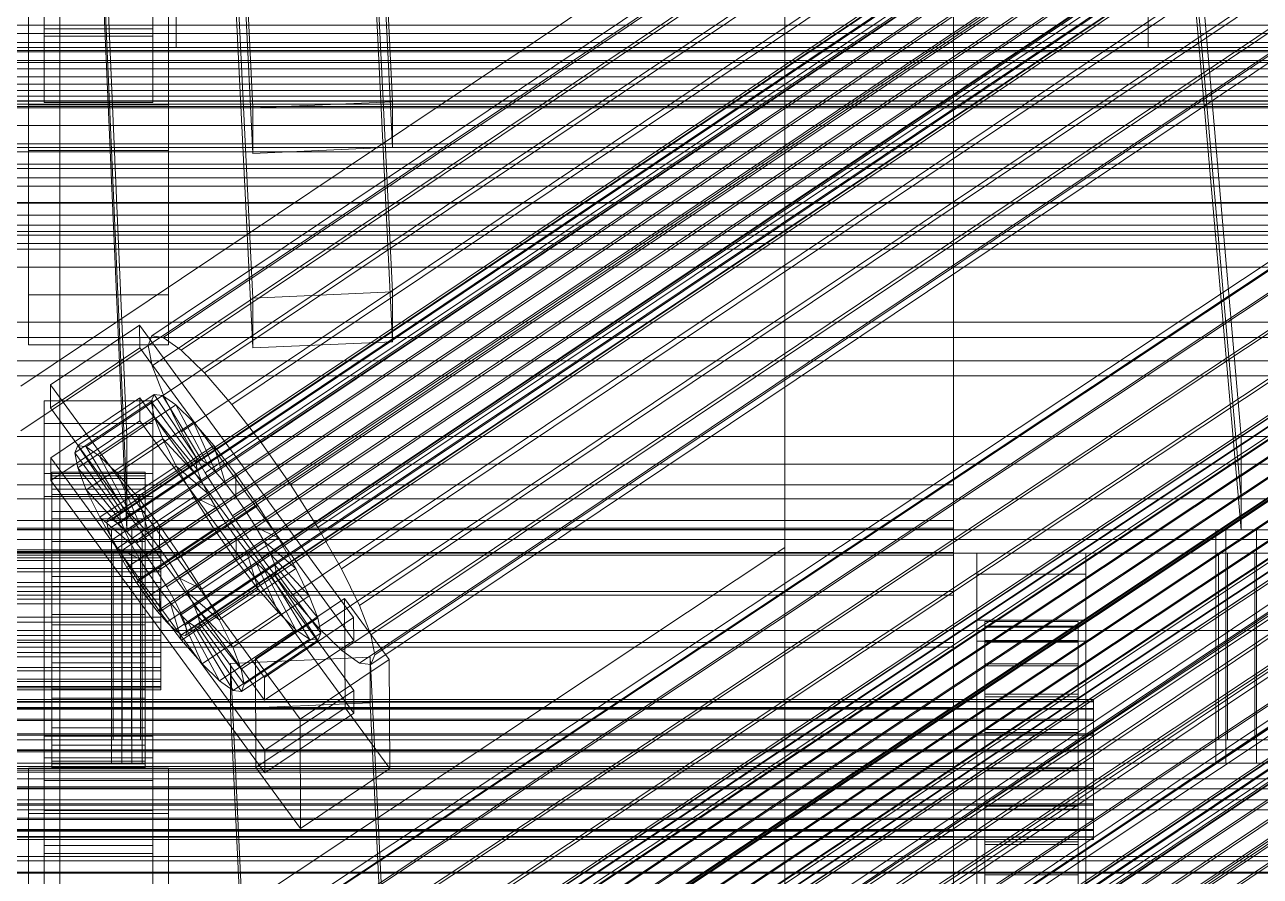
# Model space of a CAD drawing. Header units: millimetres. Extents: x -2500 to 58855, y -53268 to 6837.
# Drawn here: x 130.5 to 289.4, y -33156.5 to -33047.1 of the extents above; entities that cross this region are included whole.
import ezdxf

# ---------------------------------------------------------------- set-up
doc = ezdxf.new("R2010")
doc.units = ezdxf.units.MM
for name, color, linetype, lineweight in [('frontal_adapter-mix', 7, 'Continuous', 0), ('frontal_C01', 7, 'Continuous', 0), ('frontal_C02', 7, 'Continuous', 0), ('frontal_C03', 7, 'Continuous', 0), ('frontal_mezcladora', 7, 'Continuous', 0), ('frontal_secador', 7, 'Continuous', 0)]:
    doc.layers.add(name, color=color, linetype=linetype, lineweight=lineweight)

msp = doc.modelspace()

# ---------------------------------------------------------------- linework, layer by layer
at = {"layer": 'frontal_adapter-mix'}
for p, q in [((150, -33000), (150, -33050)), ((150, -33050), (-150, -33050))]:
    msp.add_line(p, q, dxfattribs=at)
at = {"layer": 'frontal_C01'}
for p, q in [((250, -35735.764), (250, -32680.37)), ((250, -32685.104), (250, -35740.498)), ((228.298, -33114.26), (228.298, -32923.125)), ((228.298, -32928.813), (228.298, -33119.948)), ((133, -33003.054), (133, -33048.527)), ((147, -33048.527), (147, -33003.054)), ((159.83, -33082.196), (156.962, -33023.377)), ((174.943, -33022.59), (177.811, -33081.409)), ((159.83, -33088.6), (156.962, -33029.781)), ((177.811, -33087.814), (174.943, -33028.994)), ((133, -33047.593), (133, -33032.224)), ((147, -33032.224), (147, -33047.593)), ((131, -33081.801), (131, -33036.707)), ((149, -33036.707), (149, -33081.801)), ((133, -33041.698), (133, -33057.066)), ((147, -33057.066), (147, -33041.698)), ((131, -33088.204), (131, -33043.11)), ((149, -33088.204), (149, -33043.11)), ((133, -33045.325), (133, -33048.527)), ((147, -33048.527), (147, -33045.325)), ((-311.15, -33047.131), (311.15, -33047.131)), ((147, -33047.593), (133, -33047.593)), ((133, -33047.593), (133, -33057.066)), ((147, -33057.066), (147, -33047.593)), ((-440, -33048.181), (440, -33048.181)), ((-440, -33049.335), (440, -33049.335)), ((133, -33048.527), (147, -33048.527)), ((-440, -33050.526), (440, -33050.526)), ((-311.15, -33050.386), (311.15, -33050.386)), ((146.872, -33172.901), (331.181, -33050.569)), ((148.32, -33172.908), (332.629, -33050.577)), ((-440, -33051.64), (440, -33051.64)), ((146.383, -33174.334), (330.692, -33052.003)), ((150.629, -33174.355), (334.938, -33052.024)), ((-440, -33052.75), (440, -33052.75)), ((-440, -33053.748), (440, -33053.748)), ((-311.15, -33053.747), (311.15, -33053.747)), ((-440, -33054.701), (440, -33054.701)), ((-440, -33055.517), (440, -33055.517)), ((141.045, -33196.844), (354.844, -33054.94)), ((141.218, -33196.336), (355.017, -33054.432)), ((141.731, -33196.339), (355.53, -33054.434)), ((142.549, -33196.851), (356.348, -33054.947)), ((146.887, -33177.11), (331.197, -33054.779)), ((153.641, -33177.144), (337.95, -33054.813)), ((-440, -33056.248), (440, -33056.248)), ((-440, -33056.825), (440, -33056.825)), ((-440, -33057.284), (440, -33057.284)), ((-311.15, -33056.891), (311.15, -33056.891)), ((133, -33057.066), (147, -33057.066)), ((141.224, -33197.828), (355.022, -33055.923)), ((141.742, -33199.22), (355.541, -33057.316)), ((143.617, -33197.84), (357.415, -33055.935)), ((-440, -33057.583), (440, -33057.583)), ((-440, -33057.74), (440, -33057.74)), ((144.861, -33199.236), (358.659, -33057.331)), ((148.35, -33181.04), (332.659, -33058.709)), ((157.152, -33181.084), (341.461, -33058.753)), ((-311.15, -33060.023), (311.15, -33060.023)), ((142.565, -33200.927), (356.363, -33059.022)), ((359.995, -33059.04), (146.196, -33200.945)), ((143.635, -33202.831), (357.434, -33060.926)), ((147.533, -33202.85), (361.332, -33060.946)), ((450, -33062.374), (-450, -33062.374)), ((-311.15, -33062.841), (311.15, -33062.841)), ((144.881, -33204.802), (358.68, -33062.898)), ((148.779, -33204.822), (362.578, -33062.917)), ((150.672, -33185.856), (334.981, -33063.525)), ((345.231, -33063.576), (160.922, -33185.907)), ((146.218, -33206.708), (360.017, -33064.803)), ((149.85, -33206.726), (363.648, -33064.821)), ((-311.15, -33065.531), (311.15, -33065.531)), ((147.554, -33208.417), (361.352, -33066.512)), ((150.672, -33208.432), (364.471, -33066.528)), ((-311.15, -33067.832), (311.15, -33067.832)), ((148.798, -33209.813), (362.596, -33067.908)), ((151.191, -33209.825), (364.989, -33067.92)), ((-311.15, -33069.896), (311.15, -33069.896)), ((149.865, -33210.801), (363.664, -33068.897)), ((150.683, -33211.314), (364.482, -33069.409)), ((151.196, -33211.316), (364.995, -33069.412)), ((151.369, -33210.809), (365.168, -33068.904)), ((153.694, -33191.23), (338.003, -33068.898)), ((164.693, -33191.285), (349.002, -33068.953)), ((-311.15, -33071.524), (311.15, -33071.524)), ((-311.15, -33072.821), (311.15, -33072.821)), ((-311.15, -33073.663), (311.15, -33073.663)), ((-311.15, -33074.106), (311.15, -33074.106)), ((157.211, -33196.795), (341.52, -33074.463)), ((168.21, -33196.85), (352.519, -33074.518)), ((-450, -33075.181), (450, -33075.181)), ((-425, -33075.923), (425, -33075.923)), ((160.982, -33202.172), (345.291, -33079.841)), ((171.232, -33202.223), (355.541, -33079.892)), ((149, -33081.801), (131, -33081.801)), ((131, -33081.801), (131, -33088.204)), ((149, -33088.204), (149, -33081.801)), ((177.811, -33081.409), (159.83, -33082.196)), ((159.83, -33082.196), (159.83, -33088.6)), ((177.811, -33087.814), (177.811, -33081.409)), ((164.752, -33206.995), (349.061, -33084.664)), ((173.554, -33207.039), (357.863, -33084.708)), ((425, -33087.291), (-425, -33087.291)), ((131, -33088.204), (149, -33088.204)), ((159.83, -33088.6), (177.811, -33087.814)), ((168.263, -33210.935), (352.572, -33088.604)), ((175.016, -33210.969), (359.326, -33088.638)), ((425, -33092.188), (-425, -33092.188)), ((171.275, -33213.724), (355.584, -33091.393)), ((175.521, -33213.745), (359.83, -33091.414)), ((173.584, -33215.172), (357.893, -33092.84)), ((175.032, -33215.179), (359.341, -33092.847)), ((-425, -33103.556), (425, -33103.556)), ((228.298, -33114.26), (130, -33179.504)), ((228.298, -33426.447), (228.298, -33114.26)), ((228.298, -33114.26), (228.298, -33119.948)), ((130, -33185.191), (228.298, -33119.948)), ((228.298, -33119.948), (228.298, -33432.135))]:
    msp.add_line(p, q, dxfattribs=at)
at = {"layer": 'frontal_C02'}
for p, q in [((146.383, -33088.305), (330.692, -32964.821)), ((146.872, -33087.061), (331.181, -32963.577)), ((148.32, -33087.258), (332.629, -32963.774)), ((150.629, -33088.882), (334.938, -32965.398)), ((141.045, -33111.028), (354.844, -32967.786)), ((141.218, -33110.587), (355.017, -32967.346)), ((141.731, -33110.657), (355.53, -32967.415)), ((142.549, -33111.232), (356.348, -32967.991)), ((146.887, -33090.904), (331.197, -32967.42)), ((141.224, -33111.949), (355.022, -32968.707)), ((143.617, -33112.274), (357.415, -32969.033)), ((153.641, -33091.822), (337.95, -32968.338)), ((141.742, -33113.287), (355.541, -32970.046)), ((144.861, -33113.711), (358.659, -32970.47)), ((148.35, -33094.682), (332.659, -32971.198)), ((142.565, -33114.952), (356.363, -32971.711)), ((359.995, -32972.204), (146.196, -33115.446)), ((157.152, -33095.878), (341.461, -32972.394)), ((143.635, -33116.83), (357.434, -32973.589)), ((147.533, -33117.36), (361.332, -32974.118)), ((144.881, -33118.793), (358.68, -32975.551)), ((148.779, -33119.323), (362.578, -32976.081)), ((150.672, -33099.38), (334.981, -32975.896)), ((146.218, -33120.707), (360.017, -32977.465)), ((345.231, -32977.29), (160.922, -33100.774)), ((250, -35767.535), (250, -32976.99)), ((147.554, -33122.441), (361.352, -32979.2)), ((149.85, -33121.2), (363.648, -32977.959)), ((148.798, -33123.879), (362.596, -32980.637)), ((150.672, -33122.865), (364.471, -32979.624)), ((151.191, -33124.204), (364.989, -32980.963)), ((149.865, -33124.92), (363.664, -32981.679)), ((150.683, -33125.496), (364.482, -32982.254)), ((151.196, -33125.566), (364.995, -32982.324)), ((151.369, -33125.125), (365.168, -32981.884)), ((153.694, -33104.68), (338.003, -32981.196)), ((250, -32981.769), (250, -35772.314)), ((164.693, -33106.176), (349.002, -32982.692)), ((157.211, -33110.219), (341.52, -32986.736)), ((168.21, -33111.715), (352.519, -32988.231)), ((160.982, -33115.621), (345.291, -32992.137)), ((171.232, -33117.015), (355.541, -32993.531)), ((159.83, -33057.765), (156.962, -32998.388)), ((164.752, -33120.517), (349.061, -32997.033)), ((173.554, -33121.714), (357.863, -32998.23)), ((174.943, -32997.593), (177.811, -33056.97)), ((168.263, -33124.573), (352.572, -33001.089)), ((175.016, -33125.491), (359.326, -33002.007)), ((159.83, -33063.611), (156.962, -33004.234)), ((171.275, -33127.513), (355.584, -33004.029)), ((177.811, -33062.817), (174.943, -33003.44)), ((175.521, -33128.09), (359.83, -33004.607)), ((173.584, -33129.137), (357.893, -33005.653)), ((175.032, -33129.334), (359.341, -33005.85)), ((131, -33057.366), (131, -33011.844)), ((149, -33011.844), (149, -33057.366)), ((131, -33063.211), (131, -33017.69)), ((149, -33063.211), (149, -33017.69)), ((228.298, -33027.666), (130, -33093.525)), ((228.298, -33158.452), (228.298, -33027.666)), ((130, -33099.266), (228.298, -33033.407)), ((228.298, -33033.407), (228.298, -33164.193)), ((-425, -33051.909), (425, -33051.909)), ((177.811, -33056.97), (159.83, -33057.765)), ((177.811, -33062.817), (177.811, -33056.97)), ((149, -33057.366), (131, -33057.366)), ((131, -33057.366), (131, -33063.211)), ((149, -33063.211), (149, -33057.366)), ((159.83, -33057.765), (159.83, -33063.611)), ((425, -33063.385), (-425, -33063.385)), ((131, -33063.211), (149, -33063.211)), ((159.83, -33063.611), (177.811, -33062.817)), ((425, -33066.756), (-425, -33066.756)), ((-425, -33078.232), (425, -33078.232)), ((133.809, -33093.377), (145.277, -33085.693)), ((145.277, -33085.693), (145.289, -33088.616)), ((145.277, -33085.693), (172.809, -33123.286)), ((146.383, -33088.305), (146.872, -33087.061)), ((146.872, -33087.061), (148.32, -33087.258)), ((148.32, -33087.258), (150.629, -33088.882)), ((145.289, -33088.616), (133.821, -33096.299)), ((172.821, -33126.209), (145.289, -33088.616)), ((146.887, -33090.904), (146.383, -33088.305)), ((150.629, -33088.882), (153.641, -33091.822)), ((148.35, -33094.682), (146.887, -33090.904)), ((153.641, -33091.822), (157.152, -33095.878)), ((133.821, -33096.299), (133.809, -33093.377)), ((161.341, -33130.97), (133.809, -33093.377)), ((133, -33098.346), (133, -33095.423)), ((133, -33095.423), (147, -33095.423)), ((133, -33141.327), (133, -33095.423)), ((133.847, -33102.729), (145.315, -33095.046)), ((137.313, -33101.168), (147.143, -33094.582)), ((138.396, -33101.315), (148.226, -33094.729)), ((145.315, -33095.046), (145.327, -33097.968)), ((145.315, -33095.046), (172.847, -33132.639)), ((147.143, -33094.582), (146.777, -33095.512)), ((146.872, -33217.846), (331.181, -33094.362)), ((147, -33095.423), (147, -33098.346)), ((147, -33095.423), (147, -33141.327)), ((148.226, -33094.729), (147.143, -33094.582)), ((147.143, -33094.582), (152.686, -33102.904)), ((149.953, -33095.944), (148.226, -33094.729)), ((148.226, -33094.729), (153.199, -33102.973)), ((148.32, -33218.043), (332.629, -33094.559)), ((150.672, -33099.38), (148.35, -33094.682)), ((133.821, -33096.299), (161.353, -33133.892)), ((136.948, -33102.098), (146.777, -33095.512)), ((140.123, -33102.53), (149.953, -33095.944)), ((146.383, -33219.09), (330.692, -33095.606)), ((146.777, -33095.512), (152.513, -33103.344)), ((146.777, -33095.512), (147.155, -33097.457)), ((152.207, -33098.143), (149.953, -33095.944)), ((149.953, -33095.944), (154.017, -33103.549)), ((150.629, -33219.667), (334.938, -33096.183)), ((157.152, -33095.878), (160.922, -33100.774)), ((147, -33098.346), (133, -33098.346)), ((133, -33098.346), (133, -33144.25)), ((145.327, -33097.968), (133.859, -33105.652)), ((137.325, -33104.042), (147.155, -33097.457)), ((141.045, -33241.813), (354.844, -33098.571)), ((141.218, -33241.372), (355.017, -33098.131)), ((141.731, -33241.442), (355.53, -33098.201)), ((142.377, -33104.729), (152.207, -33098.143)), ((172.859, -33135.561), (145.327, -33097.968)), ((146.887, -33221.689), (331.197, -33098.205)), ((147, -33144.25), (147, -33098.346)), ((147.155, -33097.457), (152.692, -33104.265)), ((147.155, -33097.457), (148.249, -33100.282)), ((154.833, -33101.178), (152.207, -33098.143)), ((152.207, -33098.143), (155.085, -33104.591)), ((141.224, -33242.734), (355.022, -33099.492)), ((142.549, -33242.017), (356.348, -33098.776)), ((143.617, -33243.059), (357.415, -33099.818)), ((153.694, -33104.68), (150.672, -33099.38)), ((153.641, -33222.607), (337.95, -33099.123)), ((136.948, -33102.098), (137.313, -33101.168)), ((142.856, -33109.489), (137.313, -33101.168)), ((137.313, -33101.168), (138.396, -33101.315)), ((143.369, -33109.559), (138.396, -33101.315)), ((138.396, -33101.315), (140.123, -33102.53)), ((138.419, -33106.868), (148.249, -33100.282)), ((141.742, -33244.072), (355.541, -33100.831)), ((144.861, -33244.496), (358.659, -33101.255)), ((145.003, -33107.763), (154.833, -33101.178)), ((148.249, -33100.282), (153.21, -33105.604)), ((148.249, -33100.282), (149.985, -33103.797)), ((157.653, -33104.84), (154.833, -33101.178)), ((154.833, -33101.178), (156.329, -33106.028)), ((160.922, -33100.774), (164.693, -33106.176)), ((133.859, -33105.652), (133.847, -33102.729)), ((161.379, -33140.322), (133.847, -33102.729)), ((142.683, -33109.93), (136.948, -33102.098)), ((137.325, -33104.042), (136.948, -33102.098)), ((144.188, -33110.135), (140.123, -33102.53)), ((140.123, -33102.53), (142.377, -33104.729)), ((142.565, -33245.737), (356.363, -33102.496)), ((152.513, -33103.344), (142.683, -33109.93)), ((152.686, -33102.904), (142.856, -33109.489)), ((153.199, -33102.973), (143.369, -33109.559)), ((359.995, -33102.99), (146.196, -33246.231)), ((148.35, -33225.467), (332.659, -33101.983)), ((152.513, -33103.344), (152.686, -33102.904)), ((152.692, -33104.265), (152.513, -33103.344)), ((152.686, -33102.904), (153.199, -33102.973)), ((153.199, -33102.973), (154.017, -33103.549)), ((157.152, -33226.664), (341.461, -33103.18)), ((133, -33107.698), (133, -33104.776)), ((133, -33104.776), (147, -33104.776)), ((133, -33150.68), (133, -33104.776)), ((134, -33114.562), (134, -33104.568)), ((134, -33104.568), (134, -33105.044)), ((134, -33104.568), (146, -33104.568)), ((134, -33105.386), (134, -33104.568)), ((142.862, -33110.851), (137.325, -33104.042)), ((138.419, -33106.868), (137.325, -33104.042)), ((140.156, -33110.383), (149.985, -33103.797)), ((145.255, -33111.176), (142.377, -33104.729)), ((142.377, -33104.729), (145.003, -33107.763)), ((152.692, -33104.265), (142.862, -33110.851)), ((143.635, -33247.615), (357.434, -33104.374)), ((154.017, -33103.549), (144.188, -33110.135)), ((155.085, -33104.591), (145.255, -33111.176)), ((146, -33105.044), (146, -33104.568)), ((146, -33104.568), (146, -33114.562)), ((146, -33104.568), (146, -33105.386)), ((147, -33104.776), (147, -33107.698)), ((147, -33104.776), (147, -33150.68)), ((147.533, -33248.145), (361.332, -33104.904)), ((157.653, -33104.84), (147.823, -33111.426)), ((149.985, -33103.797), (154.033, -33107.269)), ((149.985, -33103.797), (152.246, -33107.762)), ((153.21, -33105.604), (152.692, -33104.265)), ((157.211, -33110.219), (153.694, -33104.68)), ((154.017, -33103.549), (155.085, -33104.591)), ((155.085, -33104.591), (156.329, -33106.028)), ((157.665, -33107.762), (157.653, -33104.84)), ((160.474, -33108.88), (157.653, -33104.84)), ((133.859, -33105.652), (161.391, -33143.245)), ((134, -33114.787), (134, -33105.044)), ((134, -33105.044), (134, -33106.782)), ((134, -33105.044), (146, -33105.044)), ((134, -33114.95), (134, -33105.386)), ((134, -33105.386), (146, -33105.386)), ((134, -33107.443), (134, -33105.386)), ((153.21, -33105.604), (143.38, -33112.19)), ((144.881, -33249.578), (358.68, -33106.337)), ((146, -33106.782), (146, -33105.044)), ((146, -33105.044), (146, -33114.787)), ((146, -33105.386), (146, -33114.95)), ((146, -33105.386), (146, -33107.443)), ((156.329, -33106.028), (146.499, -33112.614)), ((154.033, -33107.269), (153.21, -33105.604)), ((156.329, -33106.028), (157.665, -33107.762)), ((164.693, -33106.176), (168.21, -33111.715)), ((147, -33107.698), (133, -33107.698)), ((133, -33107.698), (133, -33153.603)), ((134, -33115.611), (134, -33106.782)), ((134, -33106.782), (134, -33109.662)), ((134, -33106.782), (146, -33106.782)), ((134, -33115.924), (134, -33107.443)), ((134, -33107.443), (146, -33107.443)), ((134, -33110.597), (134, -33107.443)), ((143.38, -33112.19), (138.419, -33106.868)), ((140.156, -33110.383), (138.419, -33106.868)), ((142.416, -33114.347), (152.246, -33107.762)), ((154.033, -33107.269), (144.203, -33113.854)), ((146.499, -33112.614), (145.003, -33107.763)), ((145.003, -33107.763), (147.823, -33111.426)), ((146, -33109.662), (146, -33106.782)), ((146, -33106.782), (146, -33115.611)), ((146, -33107.443), (146, -33115.924)), ((146, -33107.443), (146, -33110.597)), ((147, -33153.603), (147, -33107.698)), ((147.835, -33114.348), (157.665, -33107.762)), ((148.779, -33250.108), (362.578, -33106.866)), ((150.672, -33230.166), (334.981, -33106.682)), ((152.246, -33107.762), (155.103, -33109.146)), ((152.246, -33107.762), (154.877, -33111.905)), ((155.103, -33109.146), (154.033, -33107.269)), ((157.665, -33107.762), (159.001, -33109.676)), ((345.231, -33108.075), (160.922, -33231.559)), ((134, -33116.975), (134, -33109.662)), ((134, -33109.662), (134, -33113.49)), ((134, -33109.662), (146, -33109.662)), ((142.856, -33109.489), (142.683, -33109.93)), ((143.369, -33109.559), (142.856, -33109.489)), ((144.188, -33110.135), (143.369, -33109.559)), ((155.103, -33109.146), (145.274, -33115.732)), ((146, -33113.49), (146, -33109.662)), ((146, -33109.662), (146, -33116.975)), ((146.218, -33251.492), (360.017, -33108.25)), ((159.001, -33109.676), (149.171, -33116.262)), ((150.644, -33115.466), (160.474, -33108.88)), ((156.35, -33111.109), (155.103, -33109.146)), ((160.474, -33108.88), (159.001, -33109.676)), ((159.001, -33109.676), (160.247, -33111.639)), ((163.105, -33113.024), (160.474, -33108.88)), ((134, -33117.418), (134, -33110.597)), ((134, -33110.597), (146, -33110.597)), ((134, -33114.635), (134, -33110.597)), ((144.203, -33113.854), (140.156, -33110.383)), ((142.416, -33114.347), (140.156, -33110.383)), ((141.045, -33111.028), (141.218, -33110.587)), ((141.224, -33111.949), (141.045, -33111.028)), ((141.218, -33110.587), (141.731, -33110.657)), ((141.731, -33110.657), (142.549, -33111.232)), ((142.549, -33111.232), (143.617, -33112.274)), ((142.683, -33109.93), (142.862, -33110.851)), ((142.862, -33110.851), (143.38, -33112.19)), ((145.255, -33111.176), (144.188, -33110.135)), ((146.499, -33112.614), (145.255, -33111.176)), ((146, -33110.597), (146, -33117.418)), ((146, -33110.597), (146, -33114.635)), ((156.35, -33111.109), (146.52, -33117.695)), ((154.877, -33111.905), (156.35, -33111.109)), ((157.686, -33113.023), (156.35, -33111.109)), ((160.982, -33115.621), (157.211, -33110.219)), ((141.742, -33113.287), (141.224, -33111.949)), ((143.38, -33112.19), (144.203, -33113.854)), ((143.617, -33112.274), (144.861, -33113.711)), ((145.047, -33118.491), (154.877, -33111.905)), ((147.835, -33114.348), (146.499, -33112.614)), ((147.823, -33111.426), (147.835, -33114.348)), ((147.823, -33111.426), (150.644, -33115.466)), ((160.247, -33111.639), (150.417, -33118.225)), ((153.694, -33235.465), (338.003, -33111.981)), ((154.877, -33111.905), (157.698, -33115.946)), ((163.105, -33113.024), (160.247, -33111.639)), ((160.247, -33111.639), (161.318, -33113.517)), ((168.21, -33111.715), (171.232, -33117.015)), ((-450, -33113.242), (450, -33113.242)), ((134, -33118.788), (134, -33113.49)), ((134, -33113.49), (134, -33118.004)), ((134, -33113.49), (146, -33113.49)), ((142.565, -33114.952), (141.742, -33113.287)), ((145.274, -33115.732), (142.416, -33114.347)), ((145.047, -33118.491), (142.416, -33114.347)), ((144.203, -33113.854), (145.274, -33115.732)), ((144.861, -33113.711), (146.196, -33115.446)), ((146, -33118.004), (146, -33113.49)), ((146, -33113.49), (146, -33118.788)), ((149.171, -33116.262), (147.835, -33114.348)), ((157.686, -33113.023), (147.856, -33119.609)), ((161.318, -33113.517), (151.488, -33120.103)), ((153.275, -33119.61), (163.105, -33113.024)), ((157.698, -33115.946), (157.686, -33113.023)), ((159.022, -33114.758), (157.686, -33113.023)), ((165.365, -33116.988), (161.318, -33113.517)), ((161.318, -33113.517), (162.14, -33115.182)), ((165.365, -33116.988), (163.105, -33113.024)), ((164.693, -33236.961), (349.002, -33113.477)), ((-148, -33114.562), (148, -33114.562)), ((-148, -33114.787), (148, -33114.787)), ((-148, -33114.95), (148, -33114.95)), ((-148, -33115.611), (148, -33115.611)), ((-148, -33115.924), (148, -33115.924)), ((134, -33114.787), (134, -33114.562)), ((146, -33114.562), (134, -33114.562)), ((134, -33114.562), (134, -33114.95)), ((134, -33119.33), (134, -33114.635)), ((134, -33114.635), (146, -33114.635)), ((134, -33119.28), (134, -33114.635)), ((134, -33115.611), (134, -33114.787)), ((146, -33114.787), (134, -33114.787)), ((146, -33114.95), (134, -33114.95)), ((134, -33114.95), (134, -33115.924)), ((134, -33116.975), (134, -33115.611)), ((146, -33115.611), (134, -33115.611)), ((146, -33115.924), (134, -33115.924)), ((134, -33115.924), (134, -33117.418)), ((143.635, -33116.83), (142.565, -33114.952)), ((145.274, -33115.732), (146.52, -33117.695)), ((146, -33114.562), (146, -33114.787)), ((146, -33114.95), (146, -33114.562)), ((146, -33114.635), (146, -33119.33)), ((146, -33114.635), (146, -33119.28)), ((146, -33114.787), (146, -33115.611)), ((146, -33115.924), (146, -33114.95)), ((146, -33115.611), (146, -33116.975)), ((146, -33117.418), (146, -33115.924)), ((146.196, -33115.446), (147.533, -33117.36)), ((147.868, -33122.532), (157.698, -33115.946)), ((148, -33114.787), (148, -33114.562)), ((148, -33114.562), (148, -33114.95)), ((148, -33115.611), (148, -33114.787)), ((148, -33114.95), (148, -33115.924)), ((148, -33116.975), (148, -33115.611)), ((148, -33115.924), (148, -33117.418)), ((149.171, -33116.262), (150.644, -33115.466)), ((159.022, -33114.758), (149.192, -33121.344)), ((150.644, -33115.466), (153.275, -33119.61)), ((162.14, -33115.182), (152.311, -33121.768)), ((157.698, -33115.946), (160.518, -33119.608)), ((160.518, -33119.608), (159.022, -33114.758)), ((160.266, -33116.195), (159.022, -33114.758)), ((164.752, -33120.517), (160.982, -33115.621)), ((167.102, -33120.503), (162.14, -33115.182)), ((162.14, -33115.182), (162.659, -33116.521)), ((-148, -33116.975), (148, -33116.975)), ((-148, -33117.418), (148, -33117.418)), ((134, -33118.788), (134, -33116.975)), ((146, -33116.975), (134, -33116.975)), ((146, -33117.418), (134, -33117.418)), ((134, -33117.418), (134, -33119.33)), ((144.881, -33118.793), (143.635, -33116.83)), ((146.52, -33117.695), (145.047, -33118.491)), ((146, -33116.975), (146, -33118.788)), ((146, -33119.33), (146, -33117.418)), ((146.52, -33117.695), (147.856, -33119.609)), ((147.533, -33117.36), (148.779, -33119.323)), ((148, -33118.788), (148, -33116.975)), ((148, -33117.418), (148, -33119.33)), ((150.417, -33118.225), (149.171, -33116.262)), ((160.266, -33116.195), (150.436, -33122.781)), ((161.333, -33117.237), (151.503, -33123.823)), ((162.659, -33116.521), (152.829, -33123.106)), ((162.837, -33117.442), (153.008, -33124.027)), ((155.535, -33123.574), (165.365, -33116.988)), ((157.211, -33241.005), (341.52, -33117.521)), ((163.144, -33122.642), (160.266, -33116.195)), ((161.333, -33117.237), (160.266, -33116.195)), ((165.397, -33124.842), (161.333, -33117.237)), ((162.151, -33117.812), (161.333, -33117.237)), ((168.196, -33123.329), (162.659, -33116.521)), ((162.659, -33116.521), (162.837, -33117.442)), ((162.837, -33117.442), (162.664, -33117.882)), ((168.573, -33125.273), (162.837, -33117.442)), ((167.102, -33120.503), (165.365, -33116.988)), ((171.232, -33117.015), (173.554, -33121.714)), ((-148, -33118.788), (148, -33118.788)), ((134, -33118.004), (134, -33120.926)), ((146, -33118.004), (134, -33118.004)), ((134, -33118.004), (134, -33122.896)), ((134, -33120.926), (134, -33118.788)), ((146, -33118.788), (134, -33118.788)), ((134, -33121.531), (134, -33119.28)), ((134, -33119.28), (146, -33119.28)), ((134, -33124.218), (134, -33119.28)), ((146.218, -33120.707), (144.881, -33118.793)), ((147.868, -33122.532), (145.047, -33118.491)), ((146, -33120.926), (146, -33118.004)), ((146, -33122.896), (146, -33118.004)), ((146, -33118.788), (146, -33120.926)), ((146, -33119.28), (146, -33121.531)), ((146, -33119.28), (146, -33124.218)), ((148, -33120.926), (148, -33118.788)), ((151.488, -33120.103), (150.417, -33118.225)), ((150.417, -33118.225), (153.275, -33119.61)), ((162.151, -33117.812), (152.321, -33124.398)), ((162.664, -33117.882), (152.835, -33124.468)), ((167.125, -33126.056), (162.151, -33117.812)), ((162.664, -33117.882), (162.151, -33117.812)), ((168.208, -33126.204), (162.664, -33117.882)), ((-148, -33119.33), (148, -33119.33)), ((146, -33119.33), (134, -33119.33)), ((134, -33119.33), (134, -33121.531)), ((146, -33121.531), (146, -33119.33)), ((147.554, -33122.441), (146.218, -33120.707)), ((147.856, -33119.609), (147.868, -33122.532)), ((147.856, -33119.609), (149.192, -33121.344)), ((148, -33119.33), (148, -33121.531)), ((148.779, -33119.323), (149.85, -33121.2)), ((150.688, -33126.194), (160.518, -33119.608)), ((152.311, -33121.768), (151.488, -33120.103)), ((151.488, -33120.103), (155.535, -33123.574)), ((153.275, -33119.61), (155.535, -33123.574)), ((157.272, -33127.089), (167.102, -33120.503)), ((160.19, -33128.526), (171.658, -33120.843)), ((160.518, -33119.608), (163.144, -33122.642)), ((168.263, -33124.573), (164.752, -33120.517)), ((168.196, -33123.329), (167.102, -33120.503)), ((171.658, -33120.843), (171.715, -33134.872)), ((171.658, -33120.843), (177.394, -33128.675)), ((148, -33120.926), (-148, -33120.926)), ((-148, -33121.531), (148, -33121.531)), ((134, -33120.926), (146, -33120.926)), ((134, -33123.243), (134, -33120.926)), ((146, -33121.531), (134, -33121.531)), ((134, -33121.531), (134, -33123.87)), ((146, -33120.926), (146, -33123.243)), ((146, -33123.87), (146, -33121.531)), ((148.798, -33123.879), (147.554, -33122.441)), ((148, -33123.243), (148, -33120.926)), ((148, -33121.531), (148, -33123.87)), ((149.192, -33121.344), (150.688, -33126.194)), ((149.192, -33121.344), (150.436, -33122.781)), ((149.85, -33121.2), (150.672, -33122.865)), ((152.829, -33123.106), (152.311, -33121.768)), ((152.311, -33121.768), (157.272, -33127.089)), ((173.554, -33121.714), (175.016, -33125.491)), ((-148, -33123.243), (148, -33123.243)), ((-148, -33123.87), (148, -33123.87)), ((134, -33123.243), (134, -33122.896)), ((134, -33122.896), (134, -33127.833)), ((134, -33122.896), (146, -33122.896)), ((134, -33125.582), (134, -33123.243)), ((146, -33123.243), (134, -33123.243)), ((134, -33123.87), (134, -33124.218)), ((146, -33123.87), (134, -33123.87)), ((134, -33123.87), (134, -33126.187)), ((146, -33127.833), (146, -33122.896)), ((146, -33122.896), (146, -33123.243)), ((146, -33123.243), (146, -33125.582)), ((146, -33124.218), (146, -33123.87)), ((146, -33126.187), (146, -33123.87)), ((150.688, -33126.194), (147.868, -33122.532)), ((148, -33125.582), (148, -33123.243)), ((148, -33123.87), (148, -33126.187)), ((149.865, -33124.92), (148.798, -33123.879)), ((150.436, -33122.781), (153.314, -33129.228)), ((150.436, -33122.781), (151.503, -33123.823)), ((150.672, -33122.865), (151.191, -33124.204)), ((151.503, -33123.823), (155.567, -33131.427)), ((151.503, -33123.823), (152.321, -33124.398)), ((153.008, -33124.027), (152.829, -33123.106)), ((152.829, -33123.106), (158.366, -33129.915)), ((152.835, -33124.468), (153.008, -33124.027)), ((153.008, -33124.027), (158.743, -33131.859)), ((153.314, -33129.228), (163.144, -33122.642)), ((155.535, -33123.574), (157.272, -33127.089)), ((158.366, -33129.915), (168.196, -33123.329)), ((172.809, -33123.286), (161.341, -33130.97)), ((163.144, -33122.642), (165.397, -33124.842)), ((168.573, -33125.273), (168.196, -33123.329)), ((172.821, -33126.209), (172.809, -33123.286)), ((450, -33124.933), (-450, -33124.933)), ((-148, -33125.582), (148, -33125.582)), ((134, -33124.218), (146, -33124.218)), ((134, -33129.11), (134, -33124.218)), ((134, -33127.783), (134, -33125.582)), ((134, -33125.582), (134, -33127.833)), ((146, -33125.582), (134, -33125.582)), ((146, -33124.218), (146, -33129.11)), ((146, -33127.833), (146, -33125.582)), ((146, -33125.582), (146, -33127.783)), ((148, -33127.783), (148, -33125.582)), ((150.683, -33125.496), (149.865, -33124.92)), ((151.196, -33125.566), (150.683, -33125.496)), ((151.191, -33124.204), (151.369, -33125.125)), ((151.369, -33125.125), (151.196, -33125.566)), ((152.321, -33124.398), (157.295, -33132.642)), ((152.321, -33124.398), (152.835, -33124.468)), ((152.835, -33124.468), (158.378, -33132.789)), ((155.567, -33131.427), (165.397, -33124.842)), ((158.743, -33131.859), (168.573, -33125.273)), ((165.397, -33124.842), (167.125, -33126.056)), ((168.208, -33126.204), (168.573, -33125.273)), ((171.275, -33127.513), (168.263, -33124.573)), ((175.016, -33125.491), (175.521, -33128.09)), ((-148, -33126.187), (148, -33126.187)), ((134, -33126.187), (134, -33129.11)), ((146, -33126.187), (134, -33126.187)), ((134, -33126.187), (134, -33128.325)), ((146, -33129.11), (146, -33126.187)), ((146, -33128.325), (146, -33126.187)), ((148, -33126.187), (148, -33128.325)), ((153.314, -33129.228), (150.688, -33126.194)), ((157.272, -33127.089), (158.366, -33129.915)), ((157.295, -33132.642), (167.125, -33126.056)), ((158.378, -33132.789), (168.208, -33126.204)), ((161.353, -33133.892), (172.821, -33126.209)), ((167.125, -33126.056), (168.208, -33126.204)), ((-148, -33127.783), (148, -33127.783)), ((-148, -33128.325), (148, -33128.325)), ((134, -33129.695), (134, -33127.783)), ((134, -33127.783), (134, -33132.478)), ((146, -33127.783), (134, -33127.783)), ((134, -33127.833), (134, -33132.478)), ((134, -33127.833), (146, -33127.833)), ((134, -33128.325), (134, -33133.623)), ((146, -33128.325), (134, -33128.325)), ((134, -33128.325), (134, -33130.138)), ((146, -33132.478), (146, -33127.783)), ((146, -33127.783), (146, -33129.695)), ((146, -33132.478), (146, -33127.833)), ((146, -33133.623), (146, -33128.325)), ((146, -33130.138), (146, -33128.325)), ((148, -33129.695), (148, -33127.783)), ((148, -33128.325), (148, -33130.138)), ((156.962, -33129.173), (174.943, -33128.379)), ((160.247, -33142.555), (160.19, -33128.526)), ((165.926, -33136.358), (160.19, -33128.526)), ((177.394, -33128.675), (165.926, -33136.358)), ((173.584, -33129.137), (171.275, -33127.513)), ((174.943, -33128.379), (174.943, -33134.225)), ((174.943, -33128.379), (177.811, -33187.756)), ((175.521, -33128.09), (175.032, -33129.334)), ((177.451, -33142.704), (177.394, -33128.675)), ((-148, -33129.695), (148, -33129.695)), ((-148, -33130.138), (148, -33130.138)), ((134, -33129.11), (146, -33129.11)), ((134, -33133.623), (134, -33129.11)), ((134, -33131.19), (134, -33129.695)), ((134, -33129.695), (134, -33136.516)), ((146, -33129.695), (134, -33129.695)), ((134, -33130.138), (134, -33137.451)), ((146, -33130.138), (134, -33130.138)), ((134, -33130.138), (134, -33131.503)), ((146, -33129.11), (146, -33133.623)), ((146, -33136.516), (146, -33129.695)), ((146, -33129.695), (146, -33131.19)), ((146, -33137.451), (146, -33130.138)), ((146, -33131.503), (146, -33130.138)), ((148, -33131.19), (148, -33129.695)), ((148, -33130.138), (148, -33131.503)), ((155.567, -33131.427), (153.314, -33129.228)), ((156.962, -33135.019), (156.962, -33129.173)), ((159.83, -33188.55), (156.962, -33129.173)), ((158.366, -33129.915), (158.743, -33131.859)), ((175.032, -33129.334), (173.584, -33129.137)), ((-148, -33131.19), (148, -33131.19)), ((-148, -33131.503), (148, -33131.503)), ((134, -33132.164), (134, -33131.19)), ((134, -33131.19), (134, -33139.671)), ((146, -33131.19), (134, -33131.19)), ((134, -33131.503), (134, -33140.332)), ((146, -33131.503), (134, -33131.503)), ((134, -33131.503), (134, -33132.326)), ((146, -33139.671), (146, -33131.19)), ((146, -33131.19), (146, -33132.164)), ((146, -33140.332), (146, -33131.503)), ((146, -33132.326), (146, -33131.503)), ((148, -33132.164), (148, -33131.19)), ((148, -33131.503), (148, -33132.326)), ((157.295, -33132.642), (155.567, -33131.427)), ((158.743, -33131.859), (158.378, -33132.789)), ((161.341, -33130.97), (161.353, -33133.892)), ((-148, -33132.164), (148, -33132.164)), ((-148, -33132.326), (148, -33132.326)), ((-148, -33132.551), (148, -33132.551)), ((134, -33132.551), (134, -33132.164)), ((134, -33132.164), (134, -33141.727)), ((146, -33132.164), (134, -33132.164)), ((134, -33132.326), (134, -33142.069)), ((146, -33132.326), (134, -33132.326)), ((134, -33132.326), (134, -33132.551)), ((134, -33132.478), (134, -33136.516)), ((134, -33132.478), (146, -33132.478)), ((134, -33132.551), (134, -33142.545)), ((146, -33132.551), (134, -33132.551)), ((146, -33141.727), (146, -33132.164)), ((146, -33132.164), (146, -33132.551)), ((146, -33142.069), (146, -33132.326)), ((146, -33132.551), (146, -33132.326)), ((146, -33136.516), (146, -33132.478)), ((146, -33142.545), (146, -33132.551)), ((148, -33132.551), (148, -33132.164)), ((148, -33132.326), (148, -33132.551)), ((158.378, -33132.789), (157.295, -33132.642)), ((172.847, -33132.639), (161.379, -33140.322)), ((172.859, -33135.561), (172.847, -33132.639)), ((134, -33133.623), (146, -33133.623)), ((134, -33137.451), (134, -33133.623)), ((146, -33133.623), (146, -33137.451)), ((174.943, -33134.225), (156.962, -33135.019)), ((159.83, -33194.396), (156.962, -33135.019)), ((171.715, -33134.872), (160.247, -33142.555)), ((177.451, -33142.704), (171.715, -33134.872)), ((177.811, -33193.602), (174.943, -33134.225)), ((134, -33136.516), (134, -33139.671)), ((134, -33136.516), (146, -33136.516)), ((146, -33139.671), (146, -33136.516)), ((161.391, -33143.245), (172.859, -33135.561)), ((165.926, -33136.358), (165.983, -33150.387)), ((134, -33137.451), (146, -33137.451)), ((134, -33140.332), (134, -33137.451)), ((146, -33137.451), (146, -33140.332)), ((133, -33152.567), (133, -33138.538)), ((133, -33138.538), (147, -33138.538)), ((133, -33148.101), (133, -33138.538)), ((134, -33139.671), (134, -33141.727)), ((134, -33139.671), (146, -33139.671)), ((146, -33141.727), (146, -33139.671)), ((147, -33138.538), (147, -33152.567)), ((147, -33138.538), (147, -33148.101)), ((147, -33141.327), (133, -33141.327)), ((133, -33141.327), (133, -33144.25)), ((134, -33140.332), (146, -33140.332)), ((134, -33142.069), (134, -33140.332)), ((146, -33140.332), (146, -33142.069)), ((147, -33144.25), (147, -33141.327)), ((161.379, -33140.322), (161.391, -33143.245)), ((131, -33148.475), (131, -33142.63)), ((131, -33142.63), (149, -33142.63)), ((131, -33188.151), (131, -33142.63)), ((134, -33141.727), (134, -33142.545)), ((134, -33141.727), (146, -33141.727)), ((134, -33142.069), (146, -33142.069)), ((134, -33142.545), (134, -33142.069)), ((134, -33142.545), (146, -33142.545)), ((146, -33142.545), (146, -33141.727)), ((146, -33142.069), (146, -33142.545)), ((149, -33142.63), (149, -33148.475)), ((149, -33142.63), (149, -33188.151)), ((160.247, -33142.555), (165.983, -33150.387)), ((165.983, -33150.387), (177.451, -33142.704)), ((133, -33144.25), (147, -33144.25)), ((450, -33146.714), (-450, -33146.714)), ((149, -33148.475), (131, -33148.475)), ((131, -33193.997), (131, -33148.475)), ((147, -33148.101), (133, -33148.101)), ((133, -33148.101), (133, -33162.13)), ((147, -33162.13), (147, -33148.101)), ((149, -33193.997), (149, -33148.475)), ((147, -33150.68), (133, -33150.68)), ((133, -33150.68), (133, -33153.603)), ((147, -33153.603), (147, -33150.68)), ((147, -33152.567), (133, -33152.567)), ((133, -33152.567), (133, -33162.13)), ((147, -33162.13), (147, -33152.567)), ((133, -33153.603), (147, -33153.603))]:
    msp.add_line(p, q, dxfattribs=at)
at = {"layer": 'frontal_C03'}
for p, q in [((250, -35246.305), (250, -32596.305)), ((250, -32601.121), (250, -35251.121)), ((250, -33106.199), (250, -32842.276)), ((250, -32848.054), (250, -33111.977)), ((430, -33085.291), (-430, -33085.291)), ((430, -33090.291), (-430, -33090.291)), ((250, -33106.199), (0, -33106.199)), ((250, -33370.122), (250, -33106.199)), ((250, -33106.199), (250, -33111.977)), ((-250, -33110.797), (250, -33110.797)), ((250, -33111.797), (250, -33110.797)), ((250, -33110.797), (250, -33111.977)), ((-250, -33111.797), (250, -33111.797)), ((-250, -33111.977), (250, -33111.977)), ((0, -33111.977), (250, -33111.977)), ((250, -33114.91), (250, -33111.797)), ((250, -33111.977), (250, -33375.9)), ((250, -33111.977), (250, -33115.258)), ((-250, -33114.91), (250, -33114.91)), ((-250, -33115.258), (250, -33115.258)), ((250, -33119.923), (250, -33114.91)), ((250, -33115.258), (250, -33120.415)), ((253, -33117.682), (253, -33114.989)), ((253, -33114.989), (267, -33114.989)), ((253, -33161.216), (253, -33114.989)), ((267, -33114.989), (267, -33117.682)), ((267, -33114.989), (267, -33161.216)), ((267, -33117.682), (253, -33117.682)), ((253, -33117.682), (253, -33163.909)), ((267, -33163.909), (267, -33117.682)), ((-250, -33119.923), (250, -33119.923)), ((-250, -33120.415), (250, -33120.415)), ((250, -33126.494), (250, -33119.923)), ((250, -33120.415), (250, -33127.097)), ((253, -33126.3), (253, -33123.607)), ((253, -33123.607), (267, -33123.607)), ((253, -33169.834), (253, -33123.607)), ((254, -33133.795), (254, -33123.796)), ((254, -33123.796), (254, -33124.39)), ((254, -33123.796), (266, -33123.796)), ((254, -33124.497), (254, -33123.796)), ((266, -33124.39), (266, -33123.796)), ((266, -33123.796), (266, -33133.795)), ((266, -33123.796), (266, -33124.497)), ((267, -33123.607), (267, -33126.3)), ((267, -33123.607), (267, -33169.834)), ((254, -33134.077), (254, -33124.39)), ((254, -33124.39), (254, -33126.238)), ((254, -33124.39), (266, -33124.39)), ((254, -33134.127), (254, -33124.497)), ((254, -33124.497), (266, -33124.497)), ((254, -33126.445), (254, -33124.497)), ((266, -33126.238), (266, -33124.39)), ((266, -33124.39), (266, -33134.077)), ((266, -33124.497), (266, -33134.127)), ((266, -33124.497), (266, -33126.445)), ((-250, -33126.494), (250, -33126.494)), ((-250, -33127.097), (250, -33127.097)), ((250, -33134.177), (250, -33126.494)), ((250, -33127.097), (250, -33134.849)), ((267, -33126.3), (253, -33126.3)), ((253, -33126.3), (253, -33172.527)), ((254, -33134.952), (254, -33126.238)), ((254, -33126.238), (254, -33129.215)), ((254, -33126.238), (266, -33126.238)), ((254, -33135.05), (254, -33126.445)), ((254, -33126.445), (266, -33126.445)), ((254, -33129.507), (254, -33126.445)), ((266, -33129.215), (266, -33126.238)), ((266, -33126.238), (266, -33134.952)), ((266, -33126.445), (266, -33135.05)), ((266, -33126.445), (266, -33129.507)), ((267, -33172.527), (267, -33126.3)), ((254, -33136.362), (254, -33129.215)), ((254, -33129.215), (254, -33133.116)), ((254, -33129.215), (266, -33129.215)), ((254, -33136.5), (254, -33129.507)), ((254, -33129.507), (266, -33129.507)), ((254, -33133.474), (254, -33129.507)), ((266, -33133.116), (266, -33129.215)), ((266, -33129.215), (266, -33136.362)), ((266, -33129.507), (266, -33136.5)), ((266, -33129.507), (266, -33133.474)), ((254, -33138.21), (254, -33133.116)), ((254, -33133.116), (254, -33137.678)), ((254, -33133.116), (266, -33133.116)), ((254, -33138.38), (254, -33133.474)), ((254, -33133.474), (266, -33133.474)), ((254, -33138.077), (254, -33133.474)), ((266, -33137.678), (266, -33133.116)), ((266, -33133.116), (266, -33138.21)), ((266, -33133.474), (266, -33138.38)), ((266, -33133.474), (266, -33138.077)), ((-268, -33133.795), (268, -33133.795)), ((-268, -33134.077), (268, -33134.077)), ((-268, -33134.127), (268, -33134.127)), ((-268, -33134.952), (268, -33134.952)), ((-268, -33135.05), (268, -33135.05)), ((250, -33134.177), (-250, -33134.177)), ((-250, -33134.849), (250, -33134.849)), ((250, -33142.447), (250, -33134.177)), ((250, -33134.849), (250, -33143.143)), ((254, -33134.077), (254, -33133.795)), ((266, -33133.795), (254, -33133.795)), ((254, -33133.795), (254, -33134.127)), ((254, -33134.952), (254, -33134.077)), ((266, -33134.077), (254, -33134.077)), ((266, -33134.127), (254, -33134.127)), ((254, -33134.127), (254, -33135.05)), ((254, -33136.362), (254, -33134.952)), ((266, -33134.952), (254, -33134.952)), ((266, -33135.05), (254, -33135.05)), ((254, -33135.05), (254, -33136.5)), ((266, -33133.795), (266, -33134.077)), ((266, -33134.127), (266, -33133.795)), ((266, -33134.077), (266, -33134.952)), ((266, -33135.05), (266, -33134.127)), ((266, -33134.952), (266, -33136.362)), ((266, -33136.5), (266, -33135.05)), ((268, -33134.077), (268, -33133.795)), ((268, -33133.795), (268, -33134.127)), ((268, -33134.952), (268, -33134.077)), ((268, -33134.127), (268, -33135.05)), ((268, -33136.362), (268, -33134.952)), ((268, -33135.05), (268, -33136.5)), ((-268, -33136.362), (268, -33136.362)), ((-268, -33136.5), (268, -33136.5)), ((254, -33138.21), (254, -33136.362)), ((266, -33136.362), (254, -33136.362)), ((266, -33136.5), (254, -33136.5)), ((254, -33136.5), (254, -33138.38)), ((266, -33136.362), (266, -33138.21)), ((266, -33138.38), (266, -33136.5)), ((268, -33138.21), (268, -33136.362)), ((268, -33136.5), (268, -33138.38)), ((-268, -33138.21), (268, -33138.21)), ((254, -33137.678), (254, -33140.371)), ((266, -33137.678), (254, -33137.678)), ((254, -33137.678), (254, -33142.588)), ((254, -33140.56), (254, -33138.077)), ((254, -33138.077), (266, -33138.077)), ((254, -33143.001), (254, -33138.077)), ((254, -33140.371), (254, -33138.21)), ((266, -33138.21), (254, -33138.21)), ((266, -33140.371), (266, -33137.678)), ((266, -33142.588), (266, -33137.678)), ((266, -33138.077), (266, -33140.56)), ((266, -33138.077), (266, -33143.001)), ((266, -33138.21), (266, -33140.371)), ((268, -33140.371), (268, -33138.21)), ((-268, -33138.38), (268, -33138.38)), ((266, -33138.38), (254, -33138.38)), ((254, -33138.38), (254, -33140.56)), ((266, -33140.56), (266, -33138.38)), ((268, -33138.38), (268, -33140.56)), ((430, -33140.291), (-430, -33140.291)), ((268, -33140.371), (-268, -33140.371)), ((-268, -33140.56), (268, -33140.56)), ((254, -33140.371), (266, -33140.371)), ((254, -33142.697), (254, -33140.371)), ((266, -33140.56), (254, -33140.56)), ((254, -33140.56), (254, -33142.893)), ((266, -33140.371), (266, -33142.697)), ((266, -33142.893), (266, -33140.56)), ((268, -33142.697), (268, -33140.371)), ((268, -33140.56), (268, -33142.893)), ((-268, -33142.697), (268, -33142.697)), ((-268, -33142.893), (268, -33142.893)), ((-250, -33142.447), (250, -33142.447)), ((-250, -33143.143), (250, -33143.143)), ((250, -33150.74), (250, -33142.447)), ((250, -33143.143), (250, -33151.413)), ((254, -33142.697), (254, -33142.588)), ((254, -33142.588), (254, -33147.513)), ((254, -33142.588), (266, -33142.588)), ((254, -33145.03), (254, -33142.697)), ((266, -33142.697), (254, -33142.697)), ((254, -33142.893), (254, -33143.001)), ((266, -33142.893), (254, -33142.893)), ((254, -33142.893), (254, -33145.219)), ((254, -33143.001), (266, -33143.001)), ((254, -33147.912), (254, -33143.001)), ((266, -33147.513), (266, -33142.588)), ((266, -33142.588), (266, -33142.697)), ((266, -33142.697), (266, -33145.03)), ((266, -33143.001), (266, -33142.893)), ((266, -33145.219), (266, -33142.893)), ((266, -33143.001), (266, -33147.912)), ((268, -33145.03), (268, -33142.697)), ((268, -33142.893), (268, -33145.219)), ((430, -33145.291), (-430, -33145.291)), ((-268, -33145.03), (268, -33145.03)), ((-268, -33145.219), (268, -33145.219)), ((254, -33147.21), (254, -33145.03)), ((254, -33145.03), (254, -33147.513)), ((266, -33145.03), (254, -33145.03)), ((254, -33145.219), (254, -33147.912)), ((266, -33145.219), (254, -33145.219)), ((254, -33145.219), (254, -33147.379)), ((266, -33147.513), (266, -33145.03)), ((266, -33145.03), (266, -33147.21)), ((266, -33147.912), (266, -33145.219)), ((266, -33147.379), (266, -33145.219)), ((268, -33147.21), (268, -33145.03)), ((268, -33145.219), (268, -33147.379)), ((-268, -33147.21), (268, -33147.21)), ((-268, -33147.379), (268, -33147.379)), ((254, -33149.089), (254, -33147.21)), ((254, -33147.21), (254, -33152.115)), ((266, -33147.21), (254, -33147.21)), ((254, -33147.379), (254, -33152.473)), ((266, -33147.379), (254, -33147.379)), ((254, -33147.379), (254, -33149.228)), ((254, -33147.513), (254, -33152.115)), ((254, -33147.513), (266, -33147.513)), ((254, -33147.912), (266, -33147.912)), ((254, -33152.473), (254, -33147.912)), ((266, -33152.115), (266, -33147.21)), ((266, -33147.21), (266, -33149.089)), ((266, -33152.473), (266, -33147.379)), ((266, -33149.228), (266, -33147.379)), ((266, -33152.115), (266, -33147.513)), ((266, -33147.912), (266, -33152.473)), ((268, -33149.089), (268, -33147.21)), ((268, -33147.379), (268, -33149.228)), ((-268, -33149.089), (268, -33149.089)), ((-268, -33149.228), (268, -33149.228)), ((254, -33150.54), (254, -33149.089)), ((254, -33149.089), (254, -33156.083)), ((266, -33149.089), (254, -33149.089)), ((254, -33149.228), (254, -33156.375)), ((266, -33149.228), (254, -33149.228)), ((254, -33149.228), (254, -33150.638)), ((266, -33156.083), (266, -33149.089)), ((266, -33149.089), (266, -33150.54)), ((266, -33156.375), (266, -33149.228)), ((266, -33150.638), (266, -33149.228)), ((268, -33150.54), (268, -33149.089)), ((268, -33149.228), (268, -33150.638)), ((-268, -33150.54), (268, -33150.54)), ((-268, -33150.638), (268, -33150.638)), ((-250, -33150.74), (250, -33150.74)), ((250, -33158.493), (250, -33150.74)), ((254, -33151.462), (254, -33150.54)), ((254, -33150.54), (254, -33159.145)), ((266, -33150.54), (254, -33150.54)), ((254, -33150.638), (254, -33159.352)), ((266, -33150.638), (254, -33150.638)), ((254, -33150.638), (254, -33151.513)), ((266, -33159.145), (266, -33150.54)), ((266, -33150.54), (266, -33151.462)), ((266, -33159.352), (266, -33150.638)), ((266, -33151.513), (266, -33150.638)), ((268, -33151.462), (268, -33150.54)), ((268, -33150.638), (268, -33151.513)), ((-268, -33151.462), (268, -33151.462)), ((-268, -33151.513), (268, -33151.513)), ((-268, -33151.794), (268, -33151.794)), ((-250, -33151.413), (250, -33151.413)), ((250, -33151.413), (250, -33159.095)), ((254, -33151.794), (254, -33151.462)), ((254, -33151.462), (254, -33161.093)), ((266, -33151.462), (254, -33151.462)), ((254, -33151.513), (254, -33161.2)), ((266, -33151.513), (254, -33151.513)), ((254, -33151.513), (254, -33151.794)), ((254, -33151.794), (254, -33161.794)), ((266, -33151.794), (254, -33151.794)), ((254, -33152.115), (254, -33156.083)), ((254, -33152.115), (266, -33152.115)), ((254, -33152.473), (266, -33152.473)), ((254, -33156.375), (254, -33152.473)), ((266, -33161.093), (266, -33151.462)), ((266, -33151.462), (266, -33151.794)), ((266, -33161.2), (266, -33151.513)), ((266, -33151.794), (266, -33151.513)), ((266, -33161.794), (266, -33151.794)), ((266, -33156.083), (266, -33152.115)), ((266, -33152.473), (266, -33156.375)), ((268, -33151.794), (268, -33151.462)), ((268, -33151.513), (268, -33151.794)), ((254, -33156.083), (254, -33159.145)), ((254, -33156.083), (266, -33156.083)), ((254, -33156.375), (266, -33156.375)), ((254, -33159.352), (254, -33156.375)), ((266, -33159.145), (266, -33156.083)), ((266, -33156.375), (266, -33159.352))]:
    msp.add_line(p, q, dxfattribs=at)
at = {"layer": 'frontal_mezcladora'}
for p, q in [((275, -33050), (275, -33015)), ((575, -33050), (-575, -33050)), ((-275, -33050), (275, -33050)), ((-575, -33070), (575, -33070))]:
    msp.add_line(p, q, dxfattribs=at)
at = {"layer": 'frontal_secador'}
for p, q in [((143.634, -33100), (138.617, -32985)), ((286.994, -33100), (276.971, -32985)), ((138.617, -32993), (143.634, -33108)), ((276.971, -32993), (286.994, -33108)), ((138.617, -32997), (143.634, -33112)), ((276.971, -32997), (286.994, -33112)), ((135, -33295), (135, -33005)), ((-1375, -33065), (1375, -33065)), ((0, -33100), (143.634, -33100)), ((143.634, -33100), (143.634, -33108)), ((143.634, -33100), (286.994, -33100)), ((286.994, -33100), (286.994, -33108)), ((286.994, -33100), (429.808, -33100)), ((143.634, -33108), (0, -33108)), ((143.634, -33108), (143.634, -33112)), ((286.994, -33108), (143.634, -33108)), ((286.994, -33108), (286.994, -33112)), ((429.808, -33108), (286.994, -33108)), ((-0.654, -33112), (142.979, -33112)), ((143.634, -33112), (0, -33112)), ((0.654, -33112), (144.288, -33112)), ((145.596, -33112), (141.672, -33112)), ((141.672, -33112), (141.672, -33115)), ((141.672, -33112), (285.032, -33112)), ((142.979, -33115), (142.979, -33112)), ((142.979, -33112), (144.288, -33112)), ((286.994, -33112), (143.634, -33112)), ((144.288, -33112), (144.288, -33115)), ((145.596, -33115), (145.596, -33112)), ((145.596, -33112), (288.956, -33112)), ((290.26, -33112), (283.728, -33112)), ((283.728, -33112), (283.728, -33115)), ((283.728, -33112), (426.542, -33112)), ((285.032, -33115), (285.032, -33112)), ((285.032, -33112), (288.956, -33112)), ((429.808, -33112), (286.994, -33112)), ((288.956, -33112), (288.956, -33115)), ((-0.654, -33115), (142.979, -33115)), ((-0.589, -33115), (143.045, -33115)), ((0.589, -33115), (144.223, -33115)), ((144.288, -33115), (0.654, -33115)), ((141.672, -33115), (145.596, -33115)), ((141.672, -33115), (285.032, -33115)), ((141.868, -33115), (141.672, -33115)), ((141.672, -33115), (141.672, -33139)), ((141.868, -33139), (141.868, -33115)), ((141.868, -33115), (285.228, -33115)), ((144.288, -33115), (142.979, -33115)), ((142.979, -33139), (142.979, -33115)), ((142.979, -33115), (143.045, -33115)), ((143.045, -33115), (143.045, -33139)), ((144.223, -33139), (144.223, -33115)), ((144.223, -33115), (144.288, -33115)), ((144.288, -33115), (144.288, -33139)), ((145.596, -33115), (145.4, -33115)), ((145.4, -33115), (145.4, -33139)), ((145.4, -33115), (288.76, -33115)), ((288.956, -33115), (145.596, -33115)), ((145.596, -33139), (145.596, -33115)), ((283.728, -33115), (290.26, -33115)), ((283.728, -33115), (426.542, -33115)), ((284.055, -33115), (283.728, -33115)), ((283.728, -33115), (283.728, -33139)), ((284.055, -33139), (284.055, -33115)), ((284.055, -33115), (426.868, -33115)), ((288.956, -33115), (285.032, -33115)), ((285.032, -33139), (285.032, -33115)), ((285.032, -33115), (285.228, -33115)), ((285.228, -33115), (285.228, -33139)), ((288.76, -33139), (288.76, -33115)), ((288.76, -33115), (288.956, -33115)), ((288.956, -33115), (288.956, -33139)), ((-0.654, -33139), (142.979, -33139)), ((143.045, -33139), (-0.589, -33139)), ((0.589, -33139), (144.223, -33139)), ((0.654, -33139), (144.288, -33139)), ((145.596, -33139), (141.672, -33139)), ((141.672, -33139), (141.672, -33142)), ((141.672, -33139), (285.032, -33139)), ((141.672, -33139), (141.868, -33139)), ((285.228, -33139), (141.868, -33139)), ((142.979, -33142), (142.979, -33139)), ((142.979, -33139), (144.288, -33139)), ((143.045, -33139), (142.979, -33139)), ((144.288, -33139), (144.223, -33139)), ((144.288, -33139), (144.288, -33142)), ((145.4, -33139), (145.596, -33139)), ((145.4, -33139), (288.76, -33139)), ((145.596, -33142), (145.596, -33139)), ((145.596, -33139), (288.956, -33139)), ((290.26, -33139), (283.728, -33139)), ((283.728, -33139), (283.728, -33142)), ((283.728, -33139), (426.542, -33139)), ((283.728, -33139), (284.055, -33139)), ((426.868, -33139), (284.055, -33139)), ((285.032, -33142), (285.032, -33139)), ((285.032, -33139), (288.956, -33139)), ((285.228, -33139), (285.032, -33139)), ((288.956, -33139), (288.76, -33139)), ((288.956, -33139), (288.956, -33142)), ((-0.654, -33142), (142.979, -33142)), ((144.288, -33142), (0.654, -33142)), ((141.672, -33142), (145.596, -33142)), ((141.672, -33142), (285.032, -33142)), ((144.288, -33142), (142.979, -33142)), ((288.956, -33142), (145.596, -33142)), ((283.728, -33142), (290.26, -33142)), ((283.728, -33142), (426.542, -33142)), ((288.956, -33142), (285.032, -33142)), ((1250, -33144), (-1250, -33144)), ((-1250, -33148), (1250, -33148)), ((1250, -33154), (-1250, -33154)), ((1250, -33154.545), (-1250, -33154.545)), ((1250, -33156), (-1250, -33156)), ((1250, -33156.144), (-1250, -33156.144))]:
    msp.add_line(p, q, dxfattribs=at)

doc.saveas('drawing.dxf')
